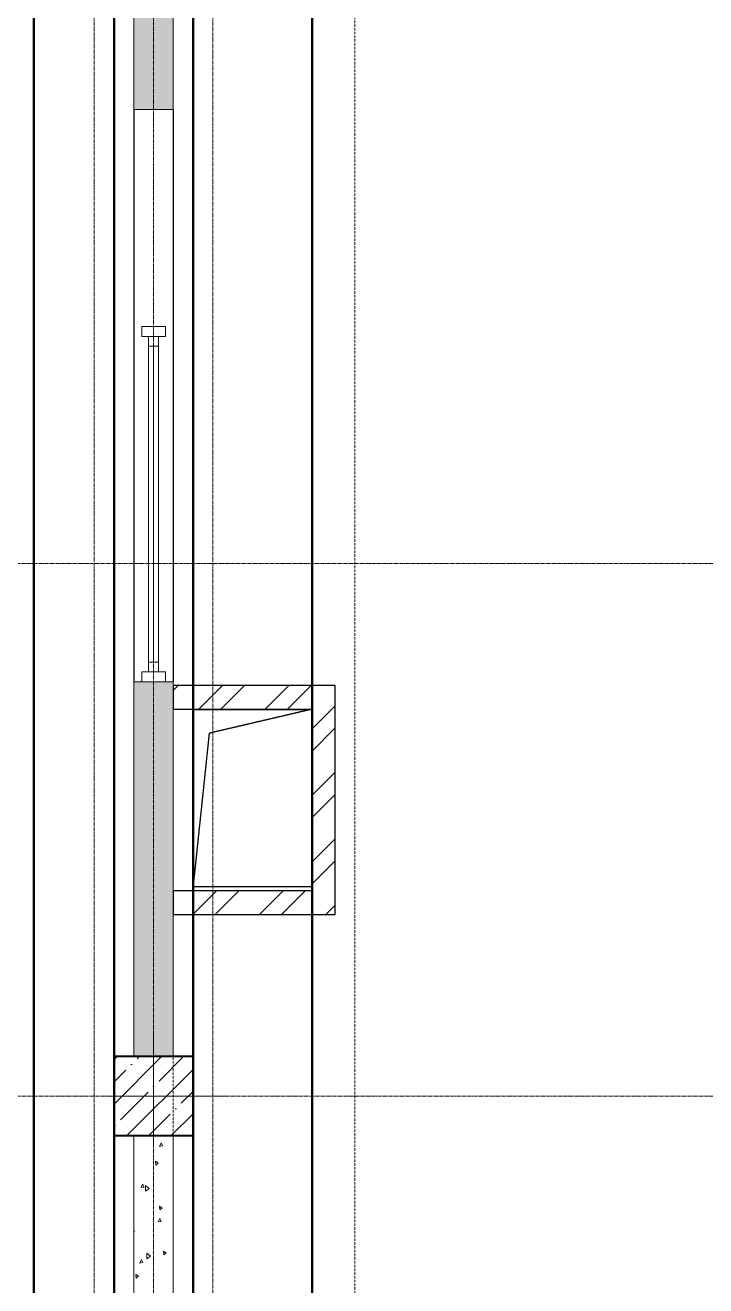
# Model space of a CAD drawing. Header units: millimetres. Extents: x -7155 to 483283, y -227682 to 148426.
# Drawn here: x 11950 to 15398, y 75239 to 81627 of the extents above; entities that cross this region are included whole.
import ezdxf

# ---------------------------------------------------------------- set-up
doc = ezdxf.new("R2010")
doc.units = ezdxf.units.MM
for name, pattern in [('CENTER2', [28.575, 19.05, -3.175, 3.175, -3.175]), ('DASHED', [19.05, 12.7, -6.35]), ('HIDDEN', [9.525, 6.35, -3.175]), ('HIDDEN2', [4.7625, 3.175, -1.5875])]:
    doc.linetypes.add(name, pattern=pattern)
for name, color, linetype, lineweight in [('АИ_Текст', 7, 'Continuous', 13), ('АР_Колонны', 70, 'Continuous', 30), ('АР_Мебель', 8, 'Continuous', 5), ('АР_Окна', 4, 'Continuous', 5), ('АР_Стены ЖБ', 7, 'Continuous', 30), ('АР_Стены кирпич', 32, 'Continuous', 25), ('АР_Стены ПЕНОблок', 52, 'Continuous', 20), ('АР_Штриховка', 8, 'Continuous', 0)]:
    doc.layers.add(name, color=color, linetype=linetype, lineweight=lineweight)
for name, color, linetype, lineweight, true_color in [('АР_Оси_РД_100', 7, 'Continuous', 0, 0x525252), ('РД_Витраж_вн', 7, 'Continuous', 25, 0x148aff), ('РД_Оси_100', 7, 'Continuous', 0, 0x525252), ('РД_проем_инж перемыч_фахверк', 7, 'Continuous', 18, 0xff1f1f)]:
    doc.layers.add(name, color=color, linetype=linetype, lineweight=lineweight, true_color=true_color)
doc.layers.add('КР_Балки-0.5', color=60, linetype='Continuous', lineweight=50, plot=False)
doc.layers.add('РД_Проем', color=230, linetype='Continuous', lineweight=0, plot=False)

# ---------------------------------------------------------------- blocks, each defined once
blk = doc.blocks.new('СОШ_2200_АР_ОСИ_М100_28.05.24')
at = {"layer": 'АР_Оси_РД_100', "linetype": 'CENTER2'}
for p, q in [((-5954.958, 78900), (119910, 78900)), ((119910, 76200), (-5954.958, 76200))]:
    blk.add_line(p, q, dxfattribs=at)
for points in [[(12000.12, -6155), (12300, -5755), (12300, 139538.679), (12000, 139938.679)], [(12600, -6155), (12600, 139938.679)], [(13200, -6155), (12900, -5755), (12900, 139538.679), (13220.167, 139939.357)]]:
    blk.add_lwpolyline(points, dxfattribs=at)

msp = doc.modelspace()

# ---------------------------------------------------------------- hatches: boundary and pattern name
at = {"layer": 'АР_Штриховка', "linetype": 'Continuous', "lineweight": 0, "true_color": 0x000000}
h = msp.add_hatch(dxfattribs=at)
h.set_pattern_fill('AR-CONC', color=18, angle=-315, style=0)
h.paths.add_polyline_path([(12700, 82000), (12500, 82000), (12500, 81200), (12700, 81200)], flags=0)
h.paths.add_polyline_path([(12700, 78300), (12500, 78300), (12500, 77120.7), (12700, 77120.7)], flags=0)
h.paths.add_polyline_path([(12700, 77120.7), (12500, 77120.7), (12500, 76400), (12700, 76400)], flags=0)
h = msp.add_hatch(dxfattribs=at)
h.set_pattern_fill('ANSI32', color=18, scale=25, style=0)
h.paths.add_polyline_path([(12700, 78280.7), (12700, 78160.7), (13400, 78160.7), (13520, 78280.7)], flags=0)
h = msp.add_hatch(dxfattribs=at)
h.set_pattern_fill('ANSI32', color=18, scale=25, style=0)
h.paths.add_polyline_path([(13400, 77240.7), (13520, 77120.7), (13520, 78280.7), (13400, 78160.7)], flags=0)
h = msp.add_hatch(dxfattribs=at)
h.set_pattern_fill('ANSI32', color=18, scale=25, style=0)
h.paths.add_polyline_path([(13520, 77120.7), (13400, 77240.7), (12700, 77240.7), (12700, 77120.7)], flags=0)
at = {"layer": 'АР_Штриховка', "linetype": 'Continuous', "lineweight": 5, "true_color": 0x000000}
h = msp.add_hatch(dxfattribs=at)
h.set_pattern_fill('ANSI35', color=18, scale=25, style=0)
h.paths.add_polyline_path([(12400, 76000), (12800, 76000), (12800, 76400), (12400, 76400)], flags=0)
h = msp.add_hatch(dxfattribs=at)
h.set_pattern_fill('ANSI35', color=18, scale=25, style=0)
h.paths.add_polyline_path([(12400, 76000), (12800, 76000), (12800, 76400), (12400, 76400)], flags=0)

# ---------------------------------------------------------------- linework, layer by layer
at = {"color": 18, "linetype": 'HIDDEN', "ltscale": 0.07, "true_color": 0x000000}
for p, q in [((12800, 78160), (13400, 78160)), ((12800, 77260), (12800, 78160)), ((13400, 78160), (12881.9, 78038.8)), ((13400, 78160), (13400, 77260)), ((12881.9, 78038.8), (12800, 77260)), ((13400, 77260), (12800, 77260))]:
    msp.add_line(p, q, dxfattribs=at)
at = {"color": 1, "lineweight": 50}
msp.add_lwpolyline([(27133, 71160), (27133, 69369), (13403, 69369), (13403, 88961)], dxfattribs=at)
msp.add_lwpolyline([(589, 87844), (11994, 87844), (11994, 64899), (589, 64899)], close=True, dxfattribs=at)
at = {"layer": 'АИ_Текст', "color": 18, "true_color": 0x000000}
for p, q in [((12600, 75946.1), (12600, 76524.2)), ((12358.9, 76200), (12978.3, 76200))]:
    msp.add_line(p, q, dxfattribs=at)
at = {"layer": 'АР_Колонны', "color": 18, "linetype": 'HIDDEN2', "lineweight": 25, "true_color": 0x000000}
for p, q in [((12400, 76400), (12800, 76400)), ((12400, 76000), (12400, 76400)), ((12400, 76400), (12800, 76400)), ((12400, 76000), (12400, 76400)), ((12800, 76400), (12800, 76000)), ((12800, 76400), (12800, 76000)), ((12800, 76000), (12400, 76000)), ((12800, 76000), (12400, 76000))]:
    msp.add_line(p, q, dxfattribs=at)
at = {"layer": 'АР_Колонны', "color": 18, "linetype": 'Continuous', "lineweight": 30, "true_color": 0x000000}
for p, q in [((12800, 76400), (12400, 76400)), ((12400, 76400), (12400, 76000)), ((12800, 76400), (12400, 76400)), ((12400, 76400), (12400, 76000)), ((12800, 76000), (12800, 76400)), ((12800, 76000), (12800, 76400)), ((12400, 76000), (12800, 76000)), ((12400, 76000), (12800, 76000))]:
    msp.add_line(p, q, dxfattribs=at)
at = {"layer": 'АР_Мебель', "color": 18, "linetype": 'DASHED', "true_color": 0x000000}
for p, q in [((12700, 70745), (12700, 85880)), ((13620, 85880), (13620, 70745))]:
    msp.add_line(p, q, dxfattribs=at)
at = {"layer": 'АР_Окна', "color": 18, "linetype": 'Continuous', "lineweight": 5, "true_color": 0x000000}
for p, q in [((12500, 78300), (12500, 80100)), ((12700, 78300), (12700, 80100)), ((12625, 80000), (12575, 80000)), ((12600, 78400), (12600, 80000)), ((12625, 78400), (12575, 78400))]:
    msp.add_line(p, q, dxfattribs=at)
for points in [[(12540, 80050), (12540, 80100), (12660, 80100), (12660, 80050)], [(12625, 78350), (12575, 78350), (12575, 80050), (12625, 80050)], [(12540, 78350), (12540, 78300), (12660, 78300), (12660, 78350)]]:
    msp.add_lwpolyline(points, close=True, dxfattribs=at)
at = {"layer": 'АР_Стены ЖБ', "color": 18, "linetype": 'Continuous', "lineweight": 40, "true_color": 0x000000}
for p, q in [((12800, 76400), (12400, 76400)), ((12400, 76400), (12400, 76000)), ((12800, 76400), (12400, 76400)), ((12400, 76400), (12400, 76000)), ((12800, 76000), (12800, 76400)), ((12800, 76000), (12800, 76400)), ((12400, 76000), (12800, 76000)), ((12400, 76000), (12800, 76000))]:
    msp.add_line(p, q, dxfattribs=at)
at = {"layer": 'АР_Стены кирпич', "color": 18, "linetype": 'Continuous', "lineweight": 25, "true_color": 0x000000}
for p, q in [((12700, 78280.7), (12700, 78160.7)), ((13520, 78280.7), (12700, 78280.7)), ((13520, 77120.7), (13520, 78280.7)), ((12700, 78160.7), (13400, 78160.7)), ((13400, 78160.7), (13400, 77240.7)), ((13400, 77240.7), (12700, 77240.7)), ((12700, 77240.7), (12700, 77120.7)), ((12700, 77120.7), (13520, 77120.7))]:
    msp.add_line(p, q, dxfattribs=at)
at = {"layer": 'АР_Стены ПЕНОблок', "color": 18, "linetype": 'Continuous', "lineweight": 20, "true_color": 0x000000}
for p, q in [((12500, 82000), (12500, 81200)), ((12700, 81200), (12700, 82000)), ((12500, 81200), (12700, 81200)), ((12700, 78300), (12500, 78300)), ((12500, 78300), (12500, 77120.7)), ((12700, 77120.7), (12700, 78300)), ((12500, 77120.7), (12500, 76400)), ((12700, 76400), (12700, 77120.7)), ((12500, 76400), (12700, 76400)), ((12700, 76000), (12500, 76000)), ((12500, 76000), (12500, 75200)), ((12700, 75200), (12700, 76000))]:
    msp.add_line(p, q, dxfattribs=at)
at = {"layer": 'АР_Штриховка', "color": 18, "linetype": 'Continuous', "lineweight": 0, "true_color": 0x000000}
for p, q in [((12630.2, 75945.5), (12638, 75962.9)), ((12645.2, 75948.3), (12638, 75962.8)), ((12630.3, 75945.4), (12645.2, 75948.3)), ((12612.5, 75850.8), (12610.8, 75869.7)), ((12624.1, 75860.5), (12610.8, 75869.7)), ((12612.5, 75850.8), (12624.1, 75860.6)), ((12537.3, 75736.6), (12545, 75754)), ((12537.3, 75736.6), (12552.2, 75739.5)), ((12552.2, 75739.5), (12545, 75754)), ((12559.4, 75718.9), (12558.8, 75747.5)), ((12577.8, 75732.4), (12558.8, 75747.5)), ((12559.4, 75718.9), (12577.8, 75732.4)), ((12632.4, 75623), (12630.7, 75642)), ((12644, 75632.8), (12630.7, 75642)), ((12623.8, 75562.7), (12631.5, 75580.1)), ((12638.8, 75565.5), (12631.6, 75580)), ((12632.4, 75623), (12644.1, 75632.8)), ((12503.9, 75515.2), (12500, 75517.9)), ((12500, 75512), (12504, 75515.3)), ((12623.8, 75562.6), (12638.8, 75565.5)), ((12566.5, 75376.1), (12565.9, 75404.6)), ((12584.9, 75389.6), (12565.9, 75404.6)), ((12566.4, 75376.1), (12584.9, 75389.6)), ((12652.3, 75395.3), (12650.6, 75414.3)), ((12663.9, 75405), (12650.6, 75414.2)), ((12652.3, 75395.3), (12664, 75405.1)), ((12530.8, 75353.9), (12538.6, 75371.3)), ((12530.8, 75353.8), (12545.8, 75356.7)), ((12545.8, 75356.7), (12538.6, 75371.2)), ((12523.8, 75287.5), (12510.5, 75296.7)), ((12512.2, 75277.8), (12510.6, 75296.7)), ((12512.2, 75277.8), (12523.9, 75287.6))]:
    msp.add_line(p, q, dxfattribs=at)
at = {"layer": 'КР_Балки-0.5', "color": 18, "ltscale": 200, "true_color": 0x000000}
for p, q in [((12400, 70400), (12400, 88300)), ((12400, 70400), (12400, 88300)), ((12800, 88300), (12800, 70400)), ((12800, 88300), (12800, 70400))]:
    msp.add_line(p, q, dxfattribs=at)
at = {"layer": 'РД_Витраж_вн', "color": 18, "linetype": 'Continuous', "lineweight": 25, "true_color": 0x000000}
for p, q in [((12500, 81200), (12500, 78300)), ((12700, 81200), (12700, 78300))]:
    msp.add_line(p, q, dxfattribs=at)
at = {"layer": 'РД_Проем', "color": 18, "linetype": 'Continuous', "lineweight": 0, "true_color": 0x000000}
for p, q in [((12500, 81200), (12500, 78300)), ((12700, 81200), (12700, 78300))]:
    msp.add_line(p, q, dxfattribs=at)
at = {"layer": 'РД_проем_инж перемыч_фахверк', "color": 18, "linetype": 'Continuous', "lineweight": 18, "true_color": 0x000000}
for p, q in [((12500, 81200), (12500, 78300)), ((12700, 81200), (12700, 78300))]:
    msp.add_line(p, q, dxfattribs=at)

# ---------------------------------------------------------------- block references
at = {"layer": 'РД_Оси_100'}
msp.add_blockref('СОШ_2200_АР_ОСИ_М100_28.05.24', (0, 0), dxfattribs=at)

doc.saveas('drawing.dxf')
